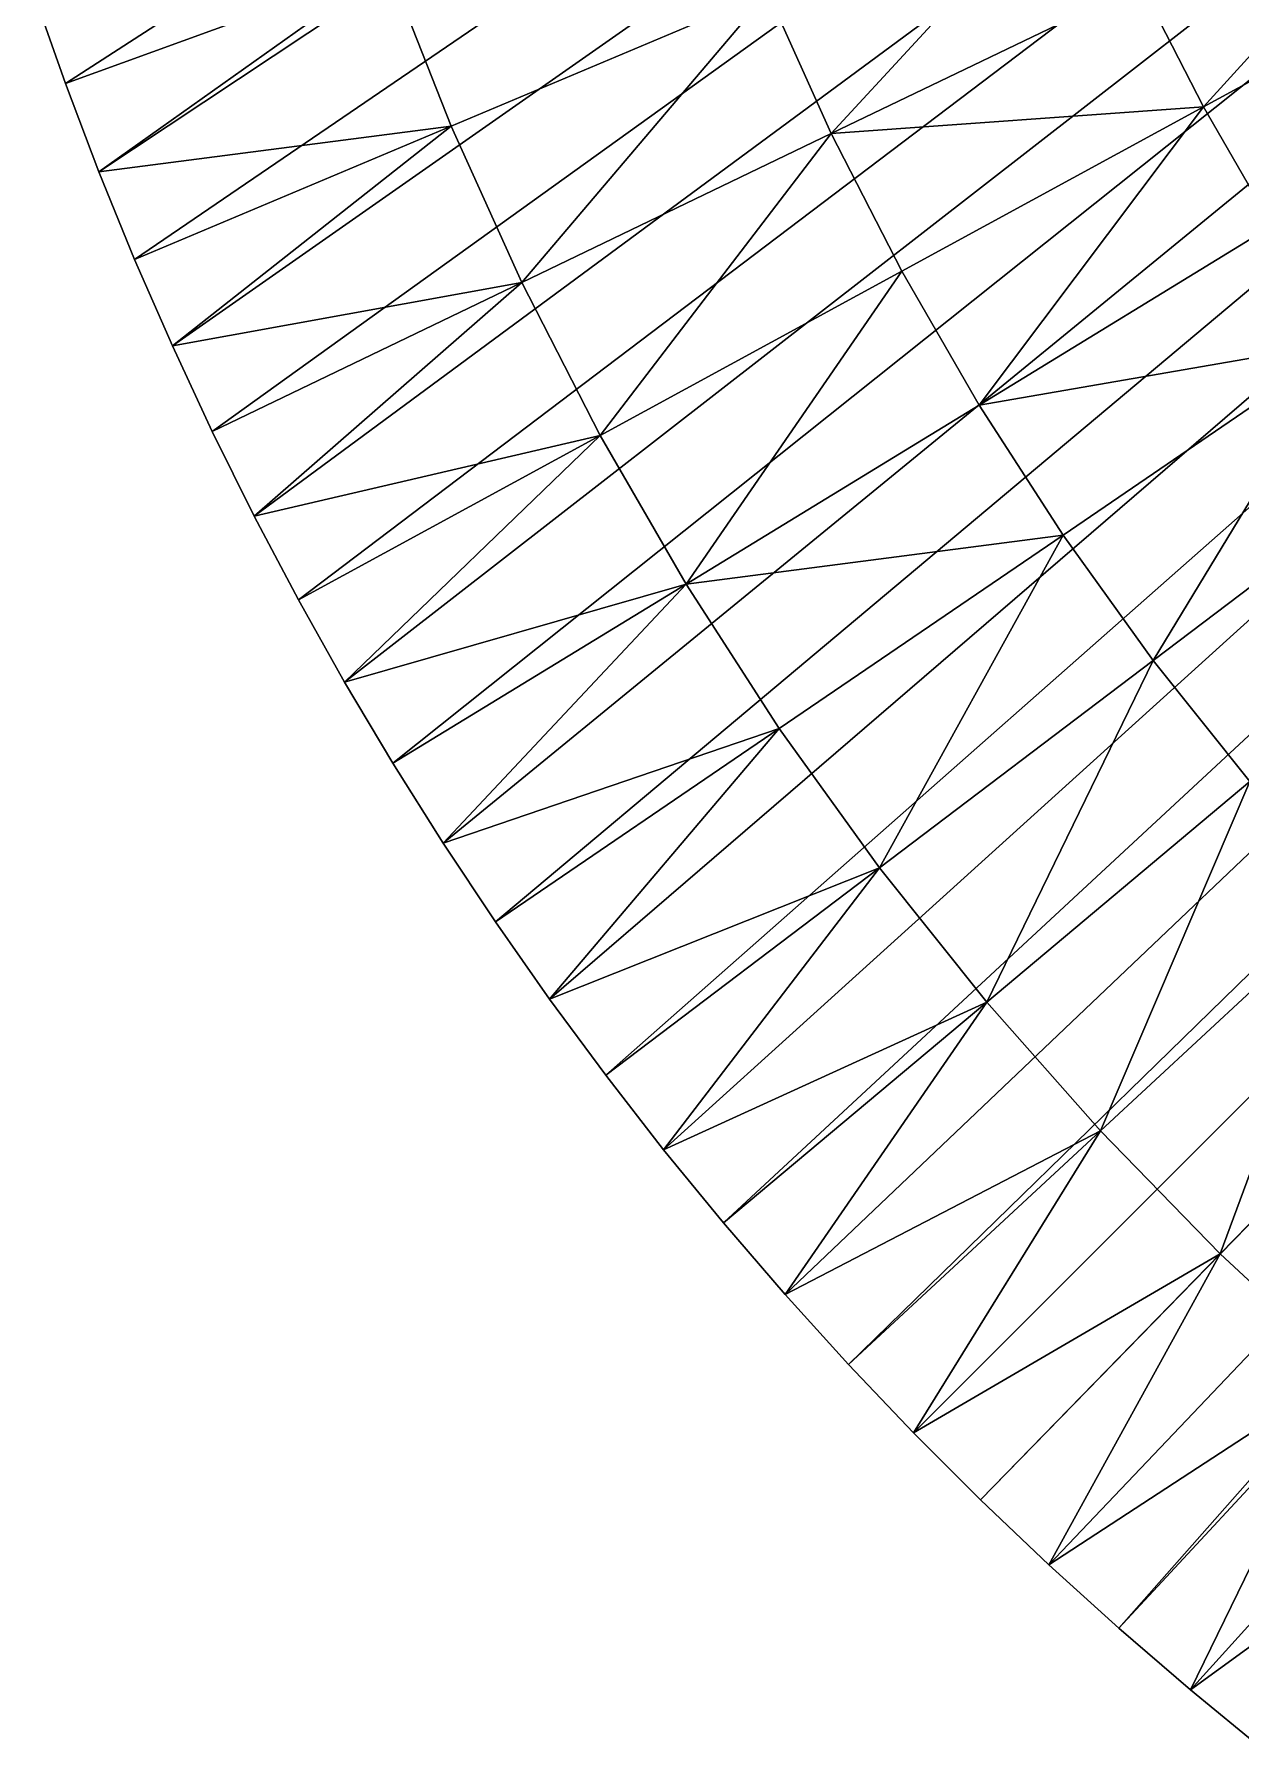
# Model space of a CAD drawing. Header units: millimetres. Extents: x -260 to 430, y -260 to 260.
# Drawn here: x -246.5 to -163.7, y -203.3 to -85.5 of the extents above; entities that cross this region are included whole.
import ezdxf

# ---------------------------------------------------------------- set-up
doc = ezdxf.new("R2010")
doc.units = ezdxf.units.MM
doc.header["$MEASUREMENT"] = 0
doc.layers.add('MESH_3D', color=2, linetype='CONTINUOUS')

msp = doc.modelspace()

# ---------------------------------------------------------------- linework, layer by layer
at = {"layer": 'MESH_3D'}
for points in [[(181.54, 186.13, 2950), (-246.46, -82.81, 2950), (-244.32, -88.93, 2950)], [(181.54, 186.13, 2950), (-244.32, -88.93, 2950), (-242.03, -94.99, 2950)], [(181.54, 186.13, 2950), (-242.03, -94.99, 2950), (-239.58, -100.99, 2950)], [(181.54, 186.13, 2950), (-239.58, -100.99, 2950), (-236.99, -106.93, 2950)], [(181.54, 186.13, 2950), (-236.99, -106.93, 2950), (-234.25, -112.81, 2950)], [(181.54, 186.13, 2950), (-234.25, -112.81, 2950), (-231.37, -118.61, 2950)], [(181.54, 186.13, 2950), (-231.37, -118.61, 2950), (-228.34, -124.35, 2950)], [(181.54, 186.13, 2950), (-228.34, -124.35, 2950), (-225.17, -130, 2950)], [(181.54, 186.13, 2950), (-225.17, -130, 2950), (-221.86, -135.57, 2950)], [(181.54, 186.13, 2950), (-221.86, -135.57, 2950), (-218.41, -141.06, 2950)], [(181.54, 186.13, 2950), (-218.41, -141.06, 2950), (-214.82, -146.46, 2950)], [(181.54, 186.13, 2950), (-214.82, -146.46, 2950), (-211.1, -151.77, 2950)], [(181.54, 186.13, 2950), (-211.1, -151.77, 2950), (-207.25, -156.99, 2950)], [(181.54, 186.13, 2950), (-207.25, -156.99, 2950), (-203.28, -162.11, 2950)], [(181.54, 186.13, 2950), (-203.28, -162.11, 2950), (-199.17, -167.12, 2950)], [(181.54, 186.13, 2950), (-199.17, -167.12, 2950), (-194.94, -172.04, 2950)], [(181.54, 186.13, 2950), (-194.94, -172.04, 2950), (-190.59, -176.84, 2950)], [(181.54, 186.13, 2950), (-190.59, -176.84, 2950), (-186.13, -181.54, 2950)], [(181.54, 186.13, 2950), (-186.13, -181.54, 2950), (-181.54, -186.13, 2950)], [(181.54, 186.13, 2950), (-181.54, -186.13, 2950), (-176.84, -190.59, 2950)], [(181.54, 186.13, 2950), (-176.84, -190.59, 2950), (-172.04, -194.94, 2950)], [(181.54, 186.13, 2950), (-172.04, -194.94, 2950), (-167.12, -199.17, 2950)], [(181.54, 186.13, 2950), (-167.12, -199.17, 2950), (-162.11, -203.28, 2950)], [(-166.23, -90.53, 2257.14), (-170.54, -82.13, 2257.14), (-149.3, -71.9, 2242.86)], [(-166.23, -90.53, 2257.14), (-149.3, -71.9, 2242.86), (-145.53, -79.25, 2242.86)], [(-191.78, -92.36, 2271.43), (-196.14, -82.68, 2271.43), (-174.42, -73.53, 2257.14)], [(-191.78, -92.36, 2271.43), (-174.42, -73.53, 2257.14), (-170.54, -82.13, 2257.14)], [(-161.52, -98.7, 2257.14), (-166.23, -90.53, 2257.14), (-145.53, -79.25, 2242.86)], [(-222.17, -80.86, 2285.71), (-244.32, -88.93, 2300), (-246.46, -82.81, 2300)], [(-222.17, -80.86, 2285.71), (-242.03, -94.99, 2300), (-244.32, -88.93, 2300)], [(-217.86, -91.84, 2285.71), (-242.03, -94.99, 2300), (-222.17, -80.86, 2285.71)], [(-217.86, -91.84, 2285.71), (-222.17, -80.86, 2285.71), (-196.14, -82.68, 2271.43)], [(-191.78, -92.36, 2271.43), (-170.54, -82.13, 2257.14), (-166.23, -90.53, 2257.14)], [(-246.46, -82.81, 2950), (-246.46, -82.81, 2300), (-244.32, -88.93, 2300)], [(-244.32, -88.93, 2950), (-246.46, -82.81, 2950), (-244.32, -88.93, 2300)], [(-213.01, -102.58, 2285.71), (-217.86, -91.84, 2285.71), (-196.14, -82.68, 2271.43)], [(-213.01, -102.58, 2285.71), (-196.14, -82.68, 2271.43), (-191.78, -92.36, 2271.43)], [(-242.03, -94.99, 2950), (-244.32, -88.93, 2950), (-244.32, -88.93, 2300)], [(-242.03, -94.99, 2950), (-244.32, -88.93, 2300), (-242.03, -94.99, 2300)], [(-186.94, -101.8, 2271.43), (-191.78, -92.36, 2271.43), (-166.23, -90.53, 2257.14)], [(-181.63, -110.99, 2271.43), (-186.94, -101.8, 2271.43), (-166.23, -90.53, 2257.14)], [(-181.63, -110.99, 2271.43), (-166.23, -90.53, 2257.14), (-161.52, -98.7, 2257.14)], [(-217.86, -91.84, 2285.71), (-239.58, -100.99, 2300), (-242.03, -94.99, 2300)], [(-217.86, -91.84, 2285.71), (-236.99, -106.93, 2300), (-239.58, -100.99, 2300)], [(-213.01, -102.58, 2285.71), (-236.99, -106.93, 2300), (-217.86, -91.84, 2285.71)], [(-207.64, -113.07, 2285.71), (-213.01, -102.58, 2285.71), (-191.78, -92.36, 2271.43)], [(-207.64, -113.07, 2285.71), (-191.78, -92.36, 2271.43), (-186.94, -101.8, 2271.43)], [(-239.58, -100.99, 2950), (-242.03, -94.99, 2950), (-242.03, -94.99, 2300)], [(-239.58, -100.99, 2950), (-242.03, -94.99, 2300), (-239.58, -100.99, 2300)], [(-181.63, -110.99, 2271.43), (-161.52, -98.7, 2257.14), (-156.4, -106.63, 2257.14)], [(-236.99, -106.93, 2950), (-239.58, -100.99, 2950), (-239.58, -100.99, 2300)], [(-236.99, -106.93, 2950), (-239.58, -100.99, 2300), (-236.99, -106.93, 2300)], [(-201.74, -123.28, 2285.71), (-207.64, -113.07, 2285.71), (-186.94, -101.8, 2271.43)], [(-201.74, -123.28, 2285.71), (-186.94, -101.8, 2271.43), (-181.63, -110.99, 2271.43)], [(-213.01, -102.58, 2285.71), (-234.25, -112.81, 2300), (-236.99, -106.93, 2300)], [(-213.01, -102.58, 2285.71), (-231.37, -118.61, 2300), (-234.25, -112.81, 2300)], [(-207.64, -113.07, 2285.71), (-231.37, -118.61, 2300), (-213.01, -102.58, 2285.71)], [(-234.25, -112.81, 2950), (-236.99, -106.93, 2950), (-236.99, -106.93, 2300)], [(-234.25, -112.81, 2950), (-236.99, -106.93, 2300), (-234.25, -112.81, 2300)], [(-175.87, -119.91, 2271.43), (-181.63, -110.99, 2271.43), (-156.4, -106.63, 2257.14)], [(-169.68, -128.52, 2271.43), (-175.87, -119.91, 2271.43), (-156.4, -106.63, 2257.14)], [(-169.68, -128.52, 2271.43), (-156.4, -106.63, 2257.14), (-150.89, -114.29, 2257.14)], [(-201.74, -123.28, 2285.71), (-181.63, -110.99, 2271.43), (-175.87, -119.91, 2271.43)], [(-231.37, -118.61, 2950), (-234.25, -112.81, 2950), (-234.25, -112.81, 2300)], [(-231.37, -118.61, 2950), (-234.25, -112.81, 2300), (-231.37, -118.61, 2300)], [(-207.64, -113.07, 2285.71), (-228.34, -124.35, 2300), (-231.37, -118.61, 2300)], [(-207.64, -113.07, 2285.71), (-225.17, -130, 2300), (-228.34, -124.35, 2300)], [(-201.74, -123.28, 2285.71), (-225.17, -130, 2300), (-207.64, -113.07, 2285.71)], [(-163.06, -136.82, 2271.43), (-169.68, -128.52, 2271.43), (-150.89, -114.29, 2257.14)], [(-228.34, -124.35, 2950), (-231.37, -118.61, 2950), (-231.37, -118.61, 2300)], [(-228.34, -124.35, 2950), (-231.37, -118.61, 2300), (-228.34, -124.35, 2300)], [(-195.35, -133.18, 2285.71), (-201.74, -123.28, 2285.71), (-175.87, -119.91, 2271.43)], [(-188.46, -142.76, 2285.71), (-195.35, -133.18, 2285.71), (-175.87, -119.91, 2271.43)], [(-188.46, -142.76, 2285.71), (-175.87, -119.91, 2271.43), (-169.68, -128.52, 2271.43)], [(-201.74, -123.28, 2285.71), (-221.86, -135.57, 2300), (-225.17, -130, 2300)], [(-201.74, -123.28, 2285.71), (-218.41, -141.06, 2300), (-221.86, -135.57, 2300)], [(-195.35, -133.18, 2285.71), (-218.41, -141.06, 2300), (-201.74, -123.28, 2285.71)], [(-225.17, -130, 2950), (-228.34, -124.35, 2950), (-228.34, -124.35, 2300)], [(-225.17, -130, 2950), (-228.34, -124.35, 2300), (-225.17, -130, 2300)], [(-181.11, -151.97, 2285.71), (-188.46, -142.76, 2285.71), (-169.68, -128.52, 2271.43)], [(-181.11, -151.97, 2285.71), (-169.68, -128.52, 2271.43), (-163.06, -136.82, 2271.43)], [(-221.86, -135.57, 2950), (-225.17, -130, 2950), (-225.17, -130, 2300)], [(-221.86, -135.57, 2950), (-225.17, -130, 2300), (-221.86, -135.57, 2300)], [(-195.35, -133.18, 2285.71), (-214.82, -146.46, 2300), (-218.41, -141.06, 2300)], [(-195.35, -133.18, 2285.71), (-211.1, -151.77, 2300), (-214.82, -146.46, 2300)], [(-188.46, -142.76, 2285.71), (-211.1, -151.77, 2300), (-195.35, -133.18, 2285.71)], [(-218.41, -141.06, 2950), (-221.86, -135.57, 2950), (-221.86, -135.57, 2300)], [(-218.41, -141.06, 2950), (-221.86, -135.57, 2300), (-218.41, -141.06, 2300)], [(-173.31, -160.81, 2285.71), (-181.11, -151.97, 2285.71), (-163.06, -136.82, 2271.43)], [(-173.31, -160.81, 2285.71), (-163.06, -136.82, 2271.43), (-156.04, -144.78, 2271.43)], [(-214.82, -146.46, 2950), (-218.41, -141.06, 2950), (-218.41, -141.06, 2300)], [(-214.82, -146.46, 2950), (-218.41, -141.06, 2300), (-214.82, -146.46, 2300)], [(-188.46, -142.76, 2285.71), (-207.25, -156.99, 2300), (-211.1, -151.77, 2300)], [(-188.46, -142.76, 2285.71), (-203.28, -162.11, 2300), (-207.25, -156.99, 2300)], [(-181.11, -151.97, 2285.71), (-203.28, -162.11, 2300), (-188.46, -142.76, 2285.71)], [(-165.08, -169.25, 2285.71), (-173.31, -160.81, 2285.71), (-156.04, -144.78, 2271.43)], [(-165.08, -169.25, 2285.71), (-156.04, -144.78, 2271.43), (-148.62, -152.38, 2271.43)], [(-211.1, -151.77, 2950), (-214.82, -146.46, 2950), (-214.82, -146.46, 2300)], [(-211.1, -151.77, 2950), (-214.82, -146.46, 2300), (-211.1, -151.77, 2300)], [(-207.25, -156.99, 2950), (-211.1, -151.77, 2950), (-211.1, -151.77, 2300)], [(-207.25, -156.99, 2950), (-211.1, -151.77, 2300), (-207.25, -156.99, 2300)], [(-181.11, -151.97, 2285.71), (-199.17, -167.12, 2300), (-203.28, -162.11, 2300)], [(-181.11, -151.97, 2285.71), (-194.94, -172.04, 2300), (-199.17, -167.12, 2300)], [(-173.31, -160.81, 2285.71), (-194.94, -172.04, 2300), (-181.11, -151.97, 2285.71)], [(-156.44, -177.27, 2285.71), (-165.08, -169.25, 2285.71), (-148.62, -152.38, 2271.43)], [(-203.28, -162.11, 2950), (-207.25, -156.99, 2300), (-203.28, -162.11, 2300)], [(-203.28, -162.11, 2950), (-207.25, -156.99, 2950), (-207.25, -156.99, 2300)], [(-173.31, -160.81, 2285.71), (-190.59, -176.84, 2300), (-194.94, -172.04, 2300)], [(-173.31, -160.81, 2285.71), (-186.13, -181.54, 2300), (-190.59, -176.84, 2300)], [(-165.08, -169.25, 2285.71), (-186.13, -181.54, 2300), (-173.31, -160.81, 2285.71)], [(-203.28, -162.11, 2950), (-203.28, -162.11, 2300), (-199.17, -167.12, 2300)], [(-199.17, -167.12, 2950), (-203.28, -162.11, 2950), (-199.17, -167.12, 2300)], [(-194.94, -172.04, 2950), (-199.17, -167.12, 2950), (-199.17, -167.12, 2300)], [(-194.94, -172.04, 2950), (-199.17, -167.12, 2300), (-194.94, -172.04, 2300)], [(-165.08, -169.25, 2285.71), (-181.54, -186.13, 2300), (-186.13, -181.54, 2300)], [(-165.08, -169.25, 2285.71), (-176.84, -190.59, 2300), (-181.54, -186.13, 2300)], [(-156.44, -177.27, 2285.71), (-176.84, -190.59, 2300), (-165.08, -169.25, 2285.71)], [(-190.59, -176.84, 2950), (-194.94, -172.04, 2300), (-190.59, -176.84, 2300)], [(-190.59, -176.84, 2950), (-194.94, -172.04, 2950), (-194.94, -172.04, 2300)], [(-186.13, -181.54, 2950), (-190.59, -176.84, 2300), (-186.13, -181.54, 2300)], [(-186.13, -181.54, 2950), (-190.59, -176.84, 2950), (-190.59, -176.84, 2300)], [(-156.44, -177.27, 2285.71), (-172.04, -194.94, 2300), (-176.84, -190.59, 2300)], [(-156.44, -177.27, 2285.71), (-167.12, -199.17, 2300), (-172.04, -194.94, 2300)], [(-147.41, -184.85, 2285.71), (-167.12, -199.17, 2300), (-156.44, -177.27, 2285.71)], [(-181.54, -186.13, 2950), (-186.13, -181.54, 2300), (-181.54, -186.13, 2300)], [(-181.54, -186.13, 2950), (-186.13, -181.54, 2950), (-186.13, -181.54, 2300)], [(-147.41, -184.85, 2285.71), (-162.11, -203.28, 2300), (-167.12, -199.17, 2300)], [(-176.84, -190.59, 2950), (-181.54, -186.13, 2300), (-176.84, -190.59, 2300)], [(-176.84, -190.59, 2950), (-181.54, -186.13, 2950), (-181.54, -186.13, 2300)], [(-172.04, -194.94, 2950), (-176.84, -190.59, 2300), (-172.04, -194.94, 2300)], [(-172.04, -194.94, 2950), (-176.84, -190.59, 2950), (-176.84, -190.59, 2300)], [(-167.12, -199.17, 2950), (-172.04, -194.94, 2300), (-167.12, -199.17, 2300)], [(-167.12, -199.17, 2950), (-172.04, -194.94, 2950), (-172.04, -194.94, 2300)], [(-162.11, -203.28, 2950), (-167.12, -199.17, 2300), (-162.11, -203.28, 2300)], [(-162.11, -203.28, 2950), (-167.12, -199.17, 2950), (-167.12, -199.17, 2300)]]:
    msp.add_3dface(points, dxfattribs=at)

doc.saveas('drawing.dxf')
